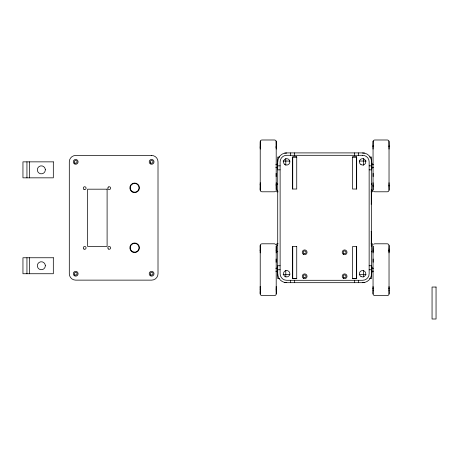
<?xml version="1.0" encoding="UTF-8"?>
<svg xmlns="http://www.w3.org/2000/svg" width="459" height="459" viewBox="0 0 459 459"><rect width="100%" height="100%" fill="white"/><g stroke="black" fill="none" stroke-linecap="round" stroke-linejoin="round"><path stroke-width="0.69" d="M260.224 287.323L260.224 249.134L260.224 252.886M260.224 248.87C260.391 247.424 259.369 243.97 261.825 243.798L274.608 243.798L276.031 244.67M276.031 190.921L274.608 191.793L261.825 191.793C259.341 191.61 260.356 188.092 260.224 186.624M260.224 182.705L260.224 186.446L260.224 184.185M260.219 149.083L260.219 145.331L260.224 147.603M260.219 145.164L260.299 141.114M276.203 290.53C276.1 291.981 277.047 295.43 274.608 295.602L261.819 295.596C259.375 295.43 260.328 291.981 260.224 290.53M260.224 286.588L260.219 290.26L260.219 286.508M260.224 250.459L260.224 249.989L260.224 250.499M276.209 185.591L276.209 185.092M276.203 147.666L276.203 145.331L276.203 147.603M276.129 141.097L276.203 145.164M276.209 248.87L276.209 245.978L276.209 248.973M276.209 189.567L276.209 186.618M276.209 182.705L276.209 186.44L276.209 184.185M276.203 149.083L276.203 146.874M373.052 290.427C373.253 291.884 372.157 295.407 374.653 295.602L387.436 295.596C389.921 295.412 388.905 291.89 389.037 290.427M373.052 286.508L373.052 290.249L373.052 287.988M373.052 252.886L373.052 249.134L373.052 251.412M373.047 248.973L373.052 246.024L373.052 248.87M373.052 186.721L373.052 190.198L373.047 186.618M373.052 145.061L373.133 141.114M389.031 252.886L389.031 249.134L389.031 251.406M389.031 248.967C388.899 247.499 389.921 243.981 387.436 243.798L374.647 243.798L373.517 244.268M373.517 191.328L374.647 191.793L387.436 191.793C389.875 191.627 388.928 188.173 389.037 186.721M389.037 145.067L388.957 141.097M389.037 286.508L389.037 290.249L389.037 287.988M389.031 250.499L389.031 249.989M276.203 146.197L276.203 146.656M260.242 245.158L260.224 248.967M373.075 141.355L373.052 145.164M260.299 141.097L260.878 140.299L261.819 139.995L274.608 139.989L275.543 140.299L276.129 141.114M373.133 141.097L373.712 140.299L374.653 139.989L387.436 139.995L388.377 140.299L388.957 141.114M138.515 190.646L138.79 190.227M277.718 184.38L277.718 183.761M277.718 251.83L277.718 251.211M371.543 183.761L371.543 184.38M371.543 251.211L371.543 251.83M284.764 153.065L286.76 153.065M362.495 153.065L364.492 153.065M279.738 157.058L277.718 157.058L277.718 278.533L279.738 278.533M296.738 157.058L292.739 157.058L292.739 189.033M352.518 157.058L356.517 157.058L356.517 189.028M369.524 157.058L371.543 157.058L371.543 278.533L369.524 278.533M283.1 161.052L289.962 161.052M359.299 161.052L366.162 161.052M275.739 164.368L277.156 164.368L277.156 163.731M373.523 164.368L372.1 164.368L372.1 163.731M277.718 165.848L280.116 165.848M369.145 165.848L371.543 165.848M275.739 167.328L277.156 167.328L277.156 167.965M373.523 167.328L372.1 167.328L372.1 167.965M277.718 169.847L280.116 169.847M369.145 169.847L371.543 169.847M277.718 190.227L276.76 190.227L276.76 191.822L278.143 191.822M371.543 190.227L372.501 190.227L372.501 191.822L371.113 191.822M278.143 243.769L276.76 243.769L276.76 245.37L277.718 245.37M371.113 243.769L372.501 243.769L372.501 245.37L371.543 245.37M277.718 265.744L280.116 265.744M369.145 265.744L371.543 265.744M275.739 268.263L277.156 268.263L277.156 267.626M373.523 268.263L372.1 268.263L372.1 267.626M277.718 269.743L280.116 269.743M369.145 269.743L371.543 269.743M275.739 271.223L277.156 271.223L277.156 271.86M373.523 271.223L372.1 271.223L372.1 271.86M283.1 274.539L289.962 274.539M359.299 274.539L366.162 274.539M296.738 278.533L292.739 278.533L292.739 246.558M352.518 278.533L356.517 278.533L356.517 246.563M284.764 282.532L286.76 282.532M362.495 282.532L364.492 282.532M389.037 146.186L389.037 146.696M389.031 185.591L389.031 185.092M373.052 146.186L373.052 146.696M373.052 185.591L373.052 185.092M276.209 249.989L276.209 250.499M276.203 289.394L276.203 288.9M260.219 289.394L260.219 288.895M389.037 141.607L389.037 145.164M389.031 190.181L389.031 186.624M389.031 245.393L389.037 248.87M389.037 294.001L389.037 290.53M373.052 294.001L373.052 290.53M276.203 141.59L276.203 145.061M276.209 189.613L276.209 186.721M276.203 293.984L276.203 290.427M260.219 141.59L260.224 145.067M260.224 190.198L260.224 186.721M260.219 293.984L260.219 290.427M389.037 149.083L389.037 145.331L389.031 186.457L389.031 182.705M389.031 250.614L389.037 288.78M373.138 173.324L373.138 176.6M373.138 258.991L373.138 262.273M373.052 149.083L373.052 145.331L373.052 186.457L373.052 182.705M373.052 250.614L373.052 288.78M371.859 162.853L371.859 168.843M371.859 266.748L371.859 272.738M371.274 189.418L371.274 203.073A4.992 4.992 0 0 1 371.147 204.198M371.274 246.173L371.274 232.518A4.992 4.992 0 0 0 371.147 231.393M363.471 158.619L363.471 165.251M363.471 270.34L363.471 276.972M358.594 152.904L358.594 155.303M358.594 280.294L358.594 282.687M354.6 152.904L354.6 155.303M354.6 280.294L354.6 282.687M294.661 152.904L294.661 155.303M294.661 280.294L294.661 282.687M290.662 152.904L290.662 155.303M290.662 280.294L290.662 282.687M285.791 158.619L285.791 165.251M285.791 270.34L285.791 276.972M277.397 162.853L277.397 168.843M277.397 266.748L277.397 272.738M276.203 146.811L276.209 184.977M276.209 252.886L276.209 249.151L276.203 290.26L276.203 286.508M276.117 173.324L276.117 176.6M276.117 258.991L276.117 262.273M260.224 146.811L260.224 184.977M29.342 161.855L29.342 177.84M29.342 257.757L29.342 273.736M26.943 161.855L26.943 177.84M26.943 257.757L26.943 273.736M277.718 161.855A8.95 8.95 0 0 1 286.668 152.904L362.587 152.904A8.95 8.95 0 0 1 371.543 161.855M277.718 273.736A8.95 8.95 0 0 0 286.668 282.687L362.587 282.687A8.95 8.95 0 0 0 371.543 273.736M45.298 265.245L45.298 266.249A3.993 3.993 0 0 1 39.193 269.117A3.993 3.993 0 0 1 39.193 262.37A3.993 3.993 0 0 1 45.298 265.245M45.298 169.342L45.298 170.346A3.993 3.993 0 0 1 39.193 173.221A3.993 3.993 0 0 1 39.193 166.474A3.993 3.993 0 0 1 45.298 169.342M108.324 187.077L108.152 187.249A1.4 1.4 0 0 0 108.232 189.137A1.4 1.4 0 0 0 110.12 189.217L110.292 189.045A1.4 1.4 0 0 0 110.212 187.157A1.4 1.4 0 0 0 108.324 187.077M362.587 155.303L286.668 155.303A6.552 6.552 0 0 0 280.116 161.855L280.116 273.736A6.552 6.552 0 0 0 286.668 280.294L362.587 280.294A6.552 6.552 0 0 0 369.145 273.736L369.145 161.855A6.552 6.552 0 0 0 362.587 155.303M151.619 155.458L75.695 155.458A6.392 6.392 0 0 0 69.303 161.855L69.303 273.736A6.392 6.392 0 0 0 75.695 280.133L151.619 280.133A6.392 6.392 0 0 0 158.011 273.736L158.011 161.855A6.392 6.392 0 0 0 151.619 155.458M296.738 156.898L292.584 156.898L292.584 189.028L296.738 189.028L296.738 156.898M356.677 156.898L352.518 156.898L352.518 189.028L356.677 189.028L356.677 156.898M53.319 161.855L22.95 161.855L22.95 177.84L53.319 177.84L53.319 161.855M107.102 189.183L87.606 189.183L87.606 246.408L107.102 246.408L107.102 189.183M296.738 246.563L292.584 246.563L292.584 278.693L296.738 278.693L296.738 246.563M356.677 246.563L352.518 246.563L352.518 278.693L356.677 278.693L356.677 246.563M53.319 257.757L22.95 257.757L22.95 273.736L53.319 273.736L53.319 257.757M436.05 287.041L432.057 287.041L432.057 319.011L436.05 319.011L436.05 287.041M74.995 163.065A1.4 1.4 0 0 0 77.095 161.855A1.4 1.4 0 0 0 74.995 160.644A1.4 1.4 0 0 0 74.995 163.065M74.995 274.947A1.4 1.4 0 0 0 77.095 273.736A1.4 1.4 0 0 0 74.995 272.526A1.4 1.4 0 0 0 74.995 274.947M150.919 274.947A1.4 1.4 0 0 0 153.019 273.736A1.4 1.4 0 0 0 150.919 272.526A1.4 1.4 0 0 0 150.919 274.947M150.718 162.922A1.4 1.4 0 0 0 152.996 162.096A1.4 1.4 0 0 0 151.137 160.541A1.4 1.4 0 0 0 150.718 162.922M83.986 189.355A1.4 1.4 0 0 0 86.085 188.144A1.4 1.4 0 0 0 83.986 186.933A1.4 1.4 0 0 0 83.986 189.355M83.986 249.094A1.4 1.4 0 0 0 86.085 247.883A1.4 1.4 0 0 0 83.986 246.672A1.4 1.4 0 0 0 83.986 249.094M108.324 248.956A1.4 1.4 0 0 0 110.596 248.13A1.4 1.4 0 0 0 108.743 246.569A1.4 1.4 0 0 0 108.324 248.956M132.238 191.977A4.797 4.797 0 0 0 139.433 187.829A4.797 4.797 0 0 0 132.238 183.675A4.797 4.797 0 0 0 132.238 191.977M132.238 251.916A4.797 4.797 0 0 0 139.433 247.762A4.797 4.797 0 0 0 132.238 243.614A4.797 4.797 0 0 0 132.238 251.916M74.335 275.716A2.398 2.398 0 0 0 78.087 273.925A2.398 2.398 0 0 0 74.662 271.573A2.398 2.398 0 0 0 74.335 275.716M150.259 275.716A2.398 2.398 0 0 0 154.006 273.925A2.398 2.398 0 0 0 150.586 271.573A2.398 2.398 0 0 0 150.259 275.716M74.335 163.829A2.398 2.398 0 0 0 78.087 162.044A2.398 2.398 0 0 0 74.662 159.686A2.398 2.398 0 0 0 74.335 163.829M150.259 163.829A2.398 2.398 0 0 0 154.006 162.044A2.398 2.398 0 0 0 150.586 159.686A2.398 2.398 0 0 0 150.259 163.829M303.95 253.529A1.4 1.4 0 0 0 306.05 252.318A1.4 1.4 0 0 0 303.95 251.107A1.4 1.4 0 0 0 303.95 253.529M303.95 277.506A1.4 1.4 0 0 0 306.05 276.295A1.4 1.4 0 0 0 303.95 275.084A1.4 1.4 0 0 0 303.95 277.506M343.711 253.391A1.4 1.4 0 0 0 345.988 252.565A1.4 1.4 0 0 0 344.13 251.004A1.4 1.4 0 0 0 343.711 253.391M343.711 277.368A1.4 1.4 0 0 0 345.988 276.536A1.4 1.4 0 0 0 344.13 274.981A1.4 1.4 0 0 0 343.711 277.368M132.203 251.429A4.395 4.395 0 0 0 139.02 248.044A4.395 4.395 0 0 0 132.68 243.827A4.395 4.395 0 0 0 132.203 251.429M285.068 276.507A3.196 3.196 0 0 0 289.864 273.736A3.196 3.196 0 0 0 285.068 270.971A3.196 3.196 0 0 0 285.068 276.507M360.992 276.507A3.196 3.196 0 0 0 365.789 273.736A3.196 3.196 0 0 0 360.992 270.971A3.196 3.196 0 0 0 360.992 276.507M360.992 164.62A3.196 3.196 0 0 0 365.789 161.855A3.196 3.196 0 0 0 360.992 159.084A3.196 3.196 0 0 0 360.992 164.62M284.706 164.379A3.196 3.196 0 0 0 289.836 162.291A3.196 3.196 0 0 0 285.464 158.894A3.196 3.196 0 0 0 284.706 164.379M343.412 278.372A2.398 2.398 0 0 0 347.004 276.295A2.398 2.398 0 0 0 343.412 274.218A2.398 2.398 0 0 0 343.412 278.372M303.451 278.372A2.398 2.398 0 0 0 307.048 276.295A2.398 2.398 0 0 0 303.451 274.218A2.398 2.398 0 0 0 303.451 278.372M303.451 254.395A2.398 2.398 0 0 0 307.048 252.318A2.398 2.398 0 0 0 303.451 250.241A2.398 2.398 0 0 0 303.451 254.395M343.412 254.395A2.398 2.398 0 0 0 347.004 252.318A2.398 2.398 0 0 0 343.412 250.241A2.398 2.398 0 0 0 343.412 254.395M132.203 191.489A4.395 4.395 0 0 0 139.02 188.104A4.395 4.395 0 0 0 132.68 183.887A4.395 4.395 0 0 0 132.203 191.489"/></g></svg>
